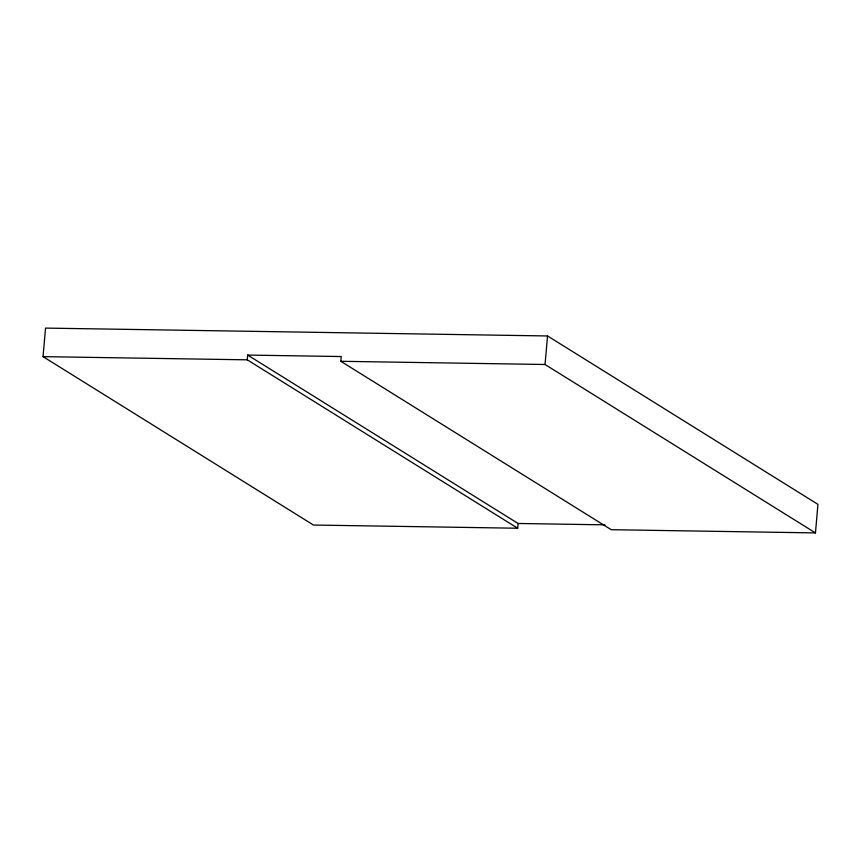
<?xml version="1.0" encoding="UTF-8"?>
<svg xmlns="http://www.w3.org/2000/svg" width="861" height="861" viewBox="0 0 861 861"><rect width="100%" height="100%" fill="white"/><g stroke="black" fill="none" stroke-linecap="round" stroke-linejoin="round"><path stroke-width="1.29" d="M517.676 528.234L313.458 525.038L43.05 356.637L45.547 328.095L547.542 335.962L817.95 504.363L815.453 532.905L611.235 529.698L340.827 361.297L341.247 356.54L247.688 355.076L247.268 359.833L517.676 528.234L518.096 523.477L247.688 355.076M815.453 532.905L545.045 364.494L547.542 335.962M43.05 356.637L247.268 359.833M340.827 361.297L545.045 364.494M518.096 523.477L604.96 524.844"/></g></svg>
